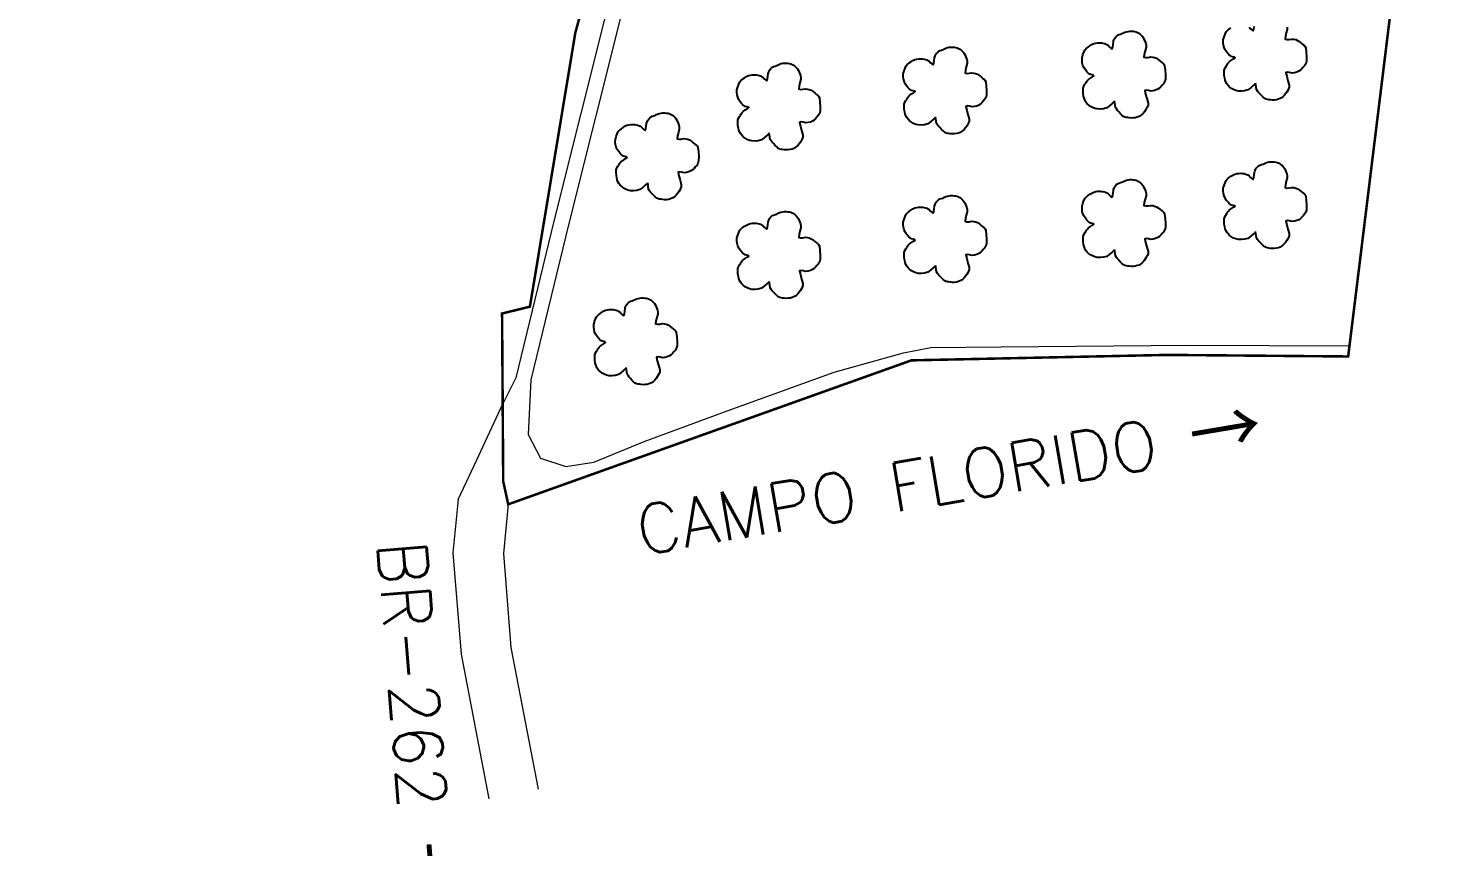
# Model space of a CAD drawing. Extents: x 744412 to 747562, y 7826855 to 7831310.
# Drawn here: x 745045 to 745608, y 7827513 to 7827839 of the extents above; entities that cross this region are included whole.
import ezdxf

# ---------------------------------------------------------------- set-up
doc = ezdxf.new("R2010")
doc.units = 0
doc.header["$MEASUREMENT"] = 0
doc.linetypes.add('CONTINUO', pattern=[0])
doc.layers.add('CERCA', color=56, linetype='CONTINUO')
doc.layers.add('TXT_DIVERSOS', color=7, linetype='Continuous')
doc.layers.add('ESTRADA', color=1, linetype='Continuous', lineweight=9)
doc.layers.add('VEGETAÇÃO', color=3, linetype='Continuous', lineweight=25)
doc.styles.add('Simplex', font='simplex.shx')
doc.styles.get("Standard").update_dxf_attribs({"font": 'arial.ttf'})
doc.linetypes.add('CERCA_5000', pattern='A,25,-10,["+",Standard,S=8,R=45,X=-1.5,Y=-4.75],-4.5', length=39.5)

msp = doc.modelspace()

# ---------------------------------------------------------------- linework, layer by layer
at = {"layer": 'CERCA', "linetype": 'CERCA_5000', "const_width": 1}
msp.add_lwpolyline([(745709.9, 7828844.09), (745633.33, 7828220.89), (745570.35, 7827707.98), (745498.36, 7827708.6), (745396.51, 7827706.43), (745236.05, 7827649.1), (745234.05, 7827658.3), (745233.6, 7827725.09), (745244.68, 7827727.8), (745262.76, 7827836.89), (745298.41, 7827968.59), (745313.79, 7828025.26), (745315.77, 7828222.49), (745045.76, 7828681.7), (745342.25, 7828820.56)], dxfattribs=at)
at = {"layer": 'ESTRADA', "elevation": 721.94}
for points in [[(745404.47, 7828187.73), (745383.74, 7828179.12), (745362.47, 7828160.14), (745351.41, 7828132.88), (745340.85, 7828098.44), (745320.02, 7828016.96), (745275.99, 7827848.7), (745254.26, 7827761.8), (745239.09, 7827699.52), (745233.84, 7827689.06)], [(745418.09, 7828186.89), (745386.98, 7828173.97), (745367.5, 7828156.59), (745357.07, 7828130.87), (745346.63, 7828096.81), (745325.83, 7828015.46), (745281.8, 7827847.21), (745260.08, 7827760.37), (745245.06, 7827698.64), (745243.94, 7827676.96), (745248.95, 7827667.51), (745258.97, 7827664.17), (745270.1, 7827665.84), (745290.14, 7827674.18), (745323.53, 7827686.41), (745365.75, 7827701.72), (745393.39, 7827709.41), (745404.28, 7827711.61), (745432.22, 7827711.86), (745506.86, 7827712.51), (745570.87, 7827712.25)]]:
    msp.add_lwpolyline(points, dxfattribs=at)
at = {"layer": 'ESTRADA'}
for points in [[(745216.15, 7827651.08), (745222.63, 7827664.89), (745233.84, 7827689.06)], [(745216.15, 7827651.08), (745214.03, 7827629.76), (745217.29, 7827589.44), (745228.32, 7827531.88)], [(745236.05, 7827649.1), (745234.11, 7827629.58), (745237.14, 7827592.13), (745247.96, 7827535.64)]]:
    msp.add_lwpolyline(points, dxfattribs=at)
at = {"layer": 'VEGETAÇÃO', "color": 94, "linetype": 'CONTINUO'}
for points in [[(745530.95, 7827839.06), (745531.53, 7827838.42), (745532.09, 7827837.88), (745532.57, 7827837.62), (745532.8, 7827838.36), (745532.95, 7827839.35)], [(745477.25, 7827809.47), (745476.39, 7827808.69), (745475.39, 7827807.79), (745474.27, 7827806.96), (745473, 7827806.62), (745471.71, 7827806.48), (745470.47, 7827806.53), (745469.47, 7827806.74), (745468.57, 7827807.1), (745467.77, 7827807.58), (745467.03, 7827808.14), (745466.39, 7827808.77), (745465.86, 7827809.46), (745465.49, 7827810.11), (745465.24, 7827810.82), (745465.06, 7827811.62), (745464.89, 7827812.67), (745464.81, 7827813.76), (745464.85, 7827814.81), (745465.11, 7827815.57), (745465.47, 7827816.24), (745465.88, 7827816.82), (745466.19, 7827817.35), (745466.54, 7827817.84), (745466.97, 7827818.31), (745467.81, 7827818.85), (745468.59, 7827819.36), (745469.16, 7827819.79), (745468.91, 7827819.96), (745468.4, 7827820.09), (745467.77, 7827820.23), (745467.32, 7827820.5), (745466.87, 7827820.86), (745466.4, 7827821.36), (745465.81, 7827822.1), (745465.25, 7827822.95), (745464.79, 7827823.9), (745464.54, 7827824.87), (745464.44, 7827825.88), (745464.49, 7827826.92), (745464.79, 7827828.07), (745465.19, 7827829.14), (745465.66, 7827830.07), (745466.01, 7827830.56), (745466.41, 7827830.91), (745466.88, 7827831.2), (745467.55, 7827831.69), (745468.31, 7827832.16), (745469.11, 7827832.56), (745469.9, 7827832.76), (745470.69, 7827832.86), (745471.45, 7827832.87), (745472.12, 7827832.84), (745472.74, 7827832.75), (745473.32, 7827832.61), (745473.82, 7827832.44), (745474.31, 7827832.22), (745474.79, 7827831.92), (745475.38, 7827831.28), (745475.94, 7827830.74), (745476.41, 7827830.48), (745476.65, 7827831.22), (745476.8, 7827832.21), (745476.9, 7827833.24), (745477, 7827833.69), (745477.13, 7827834.03), (745477.31, 7827834.34), (745477.64, 7827834.87), (745478.04, 7827835.4), (745478.52, 7827835.88), (745479.09, 7827836.15), (745479.7, 7827836.35), (745480.32, 7827836.54), (745480.9, 7827836.82), (745481.49, 7827837.09), (745482.08, 7827837.32), (745482.73, 7827837.44), (745483.4, 7827837.5), (745484.06, 7827837.5), (745484.71, 7827837.47), (745485.33, 7827837.38), (745485.93, 7827837.23), (745486.48, 7827837.02), (745486.99, 7827836.75), (745487.45, 7827836.43), (745487.86, 7827836.09), (745488.23, 7827835.68), (745488.58, 7827835.21), (745488.95, 7827834.62), (745489.28, 7827833.96), (745489.57, 7827833.26), (745489.8, 7827832.63), (745489.94, 7827831.93), (745489.96, 7827831.09), (745489.56, 7827829.71), (745489.2, 7827828.35), (745489.06, 7827827.22), (745489.76, 7827827.02), (745490.71, 7827827.09), (745491.77, 7827827.26), (745492.55, 7827827.17), (745493.29, 7827827), (745494.01, 7827826.72), (745494.77, 7827826.22), (745495.48, 7827825.64), (745496.12, 7827825.05), (745496.61, 7827824.78), (745497, 7827824.38), (745497.3, 7827823.71), (745497.53, 7827822.03), (745497.65, 7827820.17), (745497.61, 7827818.38), (745497.3, 7827817.37), (745496.85, 7827816.6), (745496.31, 7827816), (745495.8, 7827815.38), (745495.23, 7827814.85), (745494.57, 7827814.41), (745493.71, 7827814.07), (745492.78, 7827813.82), (745491.84, 7827813.68), (745490.84, 7827813.95), (745490, 7827814.09), (745489.45, 7827813.89), (745489.74, 7827812.41), (745490.23, 7827810.65), (745490.73, 7827808.92), (745490.69, 7827808.03), (745490.48, 7827807.36), (745490.14, 7827806.8), (745489.72, 7827806.08), (745489.23, 7827805.39), (745488.7, 7827804.77), (745488.22, 7827804.27), (745487.69, 7827803.85), (745487.12, 7827803.51), (745486.41, 7827803.25), (745485.65, 7827803.06), (745484.87, 7827802.96), (745484.1, 7827802.94), (745483.35, 7827802.99), (745482.64, 7827803.09), (745482.06, 7827803.16), (745481.51, 7827803.3), (745480.96, 7827803.57), (745480.31, 7827804.12), (745479.66, 7827804.76), (745479.05, 7827805.45), (745478.53, 7827805.98), (745478.09, 7827806.54), (745477.74, 7827807.15), (745477.6, 7827808.08), (745477.5, 7827808.98), (745477.34, 7827809.72)], [(745533.41, 7827816.61), (745532.55, 7827815.83), (745531.54, 7827814.93), (745530.42, 7827814.1), (745529.15, 7827813.76), (745527.87, 7827813.62), (745526.63, 7827813.67), (745525.62, 7827813.88), (745524.73, 7827814.24), (745523.93, 7827814.72), (745523.18, 7827815.28), (745522.54, 7827815.91), (745522.01, 7827816.6), (745521.65, 7827817.25), (745521.39, 7827817.96), (745521.22, 7827818.76), (745521.05, 7827819.82), (745520.97, 7827820.91), (745521, 7827821.95), (745521.27, 7827822.71), (745521.63, 7827823.38), (745522.04, 7827823.96), (745522.34, 7827824.49), (745522.69, 7827824.98), (745523.13, 7827825.45), (745523.96, 7827825.99), (745524.75, 7827826.5), (745525.31, 7827826.93), (745525.07, 7827827.11), (745524.56, 7827827.23), (745523.92, 7827827.37), (745523.48, 7827827.64), (745523.02, 7827828), (745522.55, 7827828.5), (745521.96, 7827829.24), (745521.41, 7827830.09), (745520.94, 7827831.04), (745520.69, 7827832.01), (745520.59, 7827833.02), (745520.65, 7827834.06), (745520.94, 7827835.21), (745521.35, 7827836.28), (745521.81, 7827837.21), (745522.17, 7827837.7), (745522.56, 7827838.05), (745523.03, 7827838.34), (745523.71, 7827838.83)], [(745546.09, 7827839.07), (745546.11, 7827838.23), (745545.71, 7827836.85), (745545.35, 7827835.49), (745545.21, 7827834.36), (745545.92, 7827834.16), (745546.87, 7827834.23), (745547.92, 7827834.4), (745548.7, 7827834.31), (745549.45, 7827834.14), (745550.16, 7827833.86), (745550.92, 7827833.36), (745551.64, 7827832.78), (745552.28, 7827832.19), (745552.77, 7827831.92), (745553.16, 7827831.52), (745553.45, 7827830.85), (745553.69, 7827829.17), (745553.8, 7827827.31), (745553.77, 7827825.52), (745553.45, 7827824.51), (745553, 7827823.74), (745552.46, 7827823.14), (745551.96, 7827822.52), (745551.39, 7827821.99), (745550.73, 7827821.55), (745549.86, 7827821.21), (745548.93, 7827820.96), (745548, 7827820.82), (745547, 7827821.09), (745546.16, 7827821.23), (745545.6, 7827821.03), (745545.89, 7827819.55), (745546.39, 7827817.79), (745546.88, 7827816.06), (745546.84, 7827815.17), (745546.63, 7827814.5), (745546.29, 7827813.94), (745545.87, 7827813.22), (745545.39, 7827812.53), (745544.86, 7827811.91), (745544.37, 7827811.41), (745543.85, 7827810.99), (745543.27, 7827810.65), (745542.56, 7827810.39), (745541.8, 7827810.2), (745541.02, 7827810.1), (745540.25, 7827810.08), (745539.5, 7827810.13), (745538.79, 7827810.23), (745538.21, 7827810.3), (745537.66, 7827810.45), (745537.12, 7827810.71), (745536.46, 7827811.26), (745535.81, 7827811.9), (745535.2, 7827812.59), (745534.68, 7827813.12), (745534.25, 7827813.68), (745533.9, 7827814.29), (745533.76, 7827815.22), (745533.65, 7827816.12), (745533.5, 7827816.86)], [(745406.05, 7827803.12), (745405.19, 7827802.34), (745404.18, 7827801.45), (745403.06, 7827800.62), (745401.79, 7827800.27), (745400.51, 7827800.13), (745399.27, 7827800.18), (745398.26, 7827800.4), (745397.37, 7827800.75), (745396.57, 7827801.23), (745395.82, 7827801.79), (745395.18, 7827802.43), (745394.65, 7827803.11), (745394.29, 7827803.76), (745394.03, 7827804.47), (745393.86, 7827805.27), (745393.69, 7827806.33), (745393.61, 7827807.42), (745393.64, 7827808.46), (745393.91, 7827809.23), (745394.27, 7827809.89), (745394.68, 7827810.47), (745394.98, 7827811), (745395.33, 7827811.49), (745395.77, 7827811.96), (745396.6, 7827812.51), (745397.39, 7827813.01), (745397.95, 7827813.44), (745397.71, 7827813.62), (745397.2, 7827813.74), (745396.56, 7827813.88), (745396.12, 7827814.15), (745395.66, 7827814.52), (745395.19, 7827815.02), (745394.61, 7827815.75), (745394.05, 7827816.61), (745393.58, 7827817.55), (745393.33, 7827818.53), (745393.23, 7827819.54), (745393.29, 7827820.58), (745393.58, 7827821.72), (745393.99, 7827822.79), (745394.45, 7827823.73), (745394.81, 7827824.21), (745395.2, 7827824.56), (745395.67, 7827824.85), (745396.35, 7827825.35), (745397.1, 7827825.81), (745397.9, 7827826.22), (745398.7, 7827826.41), (745399.48, 7827826.51), (745400.24, 7827826.53), (745400.91, 7827826.5), (745401.53, 7827826.4), (745402.11, 7827826.26), (745402.62, 7827826.1), (745403.11, 7827825.87), (745403.59, 7827825.58), (745404.17, 7827824.93), (745404.73, 7827824.39), (745405.21, 7827824.13), (745405.44, 7827824.87), (745405.59, 7827825.87), (745405.69, 7827826.89), (745405.8, 7827827.34), (745405.92, 7827827.69), (745406.11, 7827828), (745406.43, 7827828.53), (745406.84, 7827829.05), (745407.32, 7827829.53), (745407.88, 7827829.8), (745408.49, 7827830.01), (745409.12, 7827830.19), (745409.7, 7827830.47), (745410.28, 7827830.74), (745410.88, 7827830.97), (745411.53, 7827831.09), (745412.19, 7827831.15), (745412.86, 7827831.15), (745413.5, 7827831.12), (745414.13, 7827831.03), (745414.73, 7827830.89), (745415.27, 7827830.67), (745415.78, 7827830.4), (745416.25, 7827830.08), (745416.65, 7827829.74), (745417.03, 7827829.34), (745417.38, 7827828.86), (745417.74, 7827828.27), (745418.08, 7827827.61), (745418.36, 7827826.91), (745418.59, 7827826.29), (745418.73, 7827825.58), (745418.75, 7827824.74), (745418.35, 7827823.36), (745417.99, 7827822.01), (745417.85, 7827820.87), (745418.56, 7827820.67), (745419.51, 7827820.74), (745420.56, 7827820.92), (745421.35, 7827820.83), (745422.09, 7827820.65), (745422.81, 7827820.38), (745423.56, 7827819.87), (745424.28, 7827819.29), (745424.92, 7827818.7), (745425.41, 7827818.43), (745425.8, 7827818.04), (745426.09, 7827817.36), (745426.33, 7827815.69), (745426.45, 7827813.83), (745426.41, 7827812.04), (745426.09, 7827811.02), (745425.64, 7827810.25), (745425.1, 7827809.65), (745424.6, 7827809.03), (745424.03, 7827808.5), (745423.37, 7827808.06), (745422.5, 7827807.72), (745421.57, 7827807.48), (745420.64, 7827807.33), (745419.64, 7827807.6), (745418.8, 7827807.75), (745418.24, 7827807.54), (745418.53, 7827806.06), (745419.03, 7827804.31), (745419.52, 7827802.57), (745419.48, 7827801.68), (745419.27, 7827801.01), (745418.93, 7827800.45), (745418.51, 7827799.73), (745418.03, 7827799.05), (745417.5, 7827798.42), (745417.01, 7827797.92), (745416.49, 7827797.5), (745415.91, 7827797.16), (745415.2, 7827796.9), (745414.45, 7827796.72), (745413.66, 7827796.61), (745412.89, 7827796.6), (745412.14, 7827796.65), (745411.43, 7827796.75), (745410.85, 7827796.81), (745410.3, 7827796.96), (745409.76, 7827797.22), (745409.11, 7827797.77), (745408.46, 7827798.42), (745407.84, 7827799.1), (745407.33, 7827799.64), (745406.89, 7827800.19), (745406.54, 7827800.8), (745406.4, 7827801.73), (745406.29, 7827802.64), (745406.14, 7827803.38)], [(745339.84, 7827796.75), (745338.98, 7827795.96), (745337.98, 7827795.07), (745336.86, 7827794.24), (745335.59, 7827793.89), (745334.3, 7827793.76), (745333.06, 7827793.8), (745332.06, 7827794.02), (745331.16, 7827794.38), (745330.36, 7827794.85), (745329.62, 7827795.42), (745328.98, 7827796.05), (745328.45, 7827796.74), (745328.08, 7827797.39), (745327.83, 7827798.1), (745327.65, 7827798.9), (745327.48, 7827799.95), (745327.4, 7827801.04), (745327.44, 7827802.08), (745327.7, 7827802.85), (745328.06, 7827803.52), (745328.47, 7827804.1), (745328.78, 7827804.62), (745329.13, 7827805.11), (745329.56, 7827805.58), (745330.4, 7827806.13), (745331.19, 7827806.64), (745331.75, 7827807.07), (745331.5, 7827807.24), (745331, 7827807.37), (745330.36, 7827807.51), (745329.91, 7827807.77), (745329.46, 7827808.14), (745328.99, 7827808.64), (745328.4, 7827809.38), (745327.84, 7827810.23), (745327.38, 7827811.18), (745327.13, 7827812.15), (745327.03, 7827813.16), (745327.08, 7827814.2), (745327.38, 7827815.34), (745327.78, 7827816.42), (745328.25, 7827817.35), (745328.6, 7827817.84), (745329, 7827818.19), (745329.47, 7827818.48), (745330.14, 7827818.97), (745330.9, 7827819.44), (745331.7, 7827819.84), (745332.49, 7827820.04), (745333.28, 7827820.14), (745334.04, 7827820.15), (745334.71, 7827820.12), (745335.33, 7827820.03), (745335.91, 7827819.89), (745336.41, 7827819.72), (745336.9, 7827819.5), (745337.38, 7827819.2), (745337.97, 7827818.56), (745338.53, 7827818.02), (745339, 7827817.76), (745339.24, 7827818.5), (745339.39, 7827819.49), (745339.49, 7827820.52), (745339.59, 7827820.97), (745339.72, 7827821.31), (745339.9, 7827821.62), (745340.23, 7827822.15), (745340.63, 7827822.68), (745341.11, 7827823.16), (745341.68, 7827823.42), (745342.29, 7827823.63), (745342.91, 7827823.82), (745343.49, 7827824.1), (745344.08, 7827824.37), (745344.67, 7827824.6), (745345.32, 7827824.72), (745345.99, 7827824.78), (745346.65, 7827824.78), (745347.3, 7827824.74), (745347.92, 7827824.66), (745348.52, 7827824.51), (745349.07, 7827824.3), (745349.58, 7827824.03), (745350.04, 7827823.71), (745350.45, 7827823.36), (745350.82, 7827822.96), (745351.17, 7827822.49), (745351.54, 7827821.89), (745351.87, 7827821.24), (745352.16, 7827820.54), (745352.39, 7827819.91), (745352.53, 7827819.21), (745352.55, 7827818.37), (745352.15, 7827816.99), (745351.79, 7827815.63), (745351.65, 7827814.5), (745352.35, 7827814.3), (745353.31, 7827814.37), (745354.36, 7827814.54), (745355.14, 7827814.45), (745355.88, 7827814.28), (745356.6, 7827814), (745357.36, 7827813.5), (745358.07, 7827812.92), (745358.71, 7827812.33), (745359.2, 7827812.06), (745359.59, 7827811.66), (745359.89, 7827810.99), (745360.12, 7827809.31), (745360.24, 7827807.45), (745360.2, 7827805.66), (745359.89, 7827804.64), (745359.44, 7827803.88), (745358.9, 7827803.28), (745358.39, 7827802.65), (745357.82, 7827802.12), (745357.16, 7827801.69), (745356.3, 7827801.34), (745355.37, 7827801.1), (745354.43, 7827800.96), (745353.43, 7827801.23), (745352.59, 7827801.37), (745352.04, 7827801.17), (745352.33, 7827799.69), (745352.82, 7827797.93), (745353.32, 7827796.19), (745353.28, 7827795.31), (745353.07, 7827794.63), (745352.73, 7827794.07), (745352.31, 7827793.36), (745351.82, 7827792.67), (745351.29, 7827792.05), (745350.81, 7827791.55), (745350.28, 7827791.13), (745349.71, 7827790.79), (745349, 7827790.53), (745348.24, 7827790.34), (745347.46, 7827790.24), (745346.69, 7827790.22), (745345.94, 7827790.27), (745345.23, 7827790.37), (745344.65, 7827790.44), (745344.1, 7827790.58), (745343.55, 7827790.85), (745342.9, 7827791.4), (745342.25, 7827792.04), (745341.64, 7827792.73), (745341.12, 7827793.26), (745340.68, 7827793.82), (745340.33, 7827794.43), (745340.2, 7827795.36), (745340.09, 7827796.26), (745339.93, 7827797)], [(745291.45, 7827776.93), (745290.59, 7827776.15), (745289.59, 7827775.26), (745288.47, 7827774.43), (745287.2, 7827774.08), (745285.91, 7827773.94), (745284.67, 7827773.99), (745283.67, 7827774.21), (745282.77, 7827774.57), (745281.97, 7827775.04), (745281.23, 7827775.6), (745280.58, 7827776.24), (745280.05, 7827776.92), (745279.69, 7827777.58), (745279.43, 7827778.29), (745279.26, 7827779.08), (745279.09, 7827780.14), (745279.01, 7827781.23), (745279.05, 7827782.27), (745279.31, 7827783.04), (745279.67, 7827783.7), (745280.08, 7827784.28), (745280.39, 7827784.81), (745280.74, 7827785.3), (745281.17, 7827785.77), (745282.01, 7827786.32), (745282.79, 7827786.82), (745283.35, 7827787.25), (745283.11, 7827787.43), (745282.6, 7827787.56), (745281.97, 7827787.7), (745281.52, 7827787.96), (745281.07, 7827788.33), (745280.6, 7827788.83), (745280.01, 7827789.56), (745279.45, 7827790.42), (745278.98, 7827791.37), (745278.73, 7827792.34), (745278.64, 7827793.35), (745278.69, 7827794.39), (745278.99, 7827795.53), (745279.39, 7827796.61), (745279.86, 7827797.54), (745280.21, 7827798.03), (745280.61, 7827798.37), (745281.08, 7827798.67), (745281.75, 7827799.16), (745282.51, 7827799.63), (745283.31, 7827800.03), (745284.1, 7827800.22), (745284.89, 7827800.32), (745285.64, 7827800.34), (745286.32, 7827800.31), (745286.94, 7827800.22), (745287.51, 7827800.07), (745288.02, 7827799.91), (745288.51, 7827799.68), (745288.99, 7827799.39), (745289.58, 7827798.75), (745290.13, 7827798.2), (745290.61, 7827797.94), (745290.85, 7827798.69), (745291, 7827799.68), (745291.1, 7827800.71), (745291.2, 7827801.16), (745291.33, 7827801.5), (745291.51, 7827801.81), (745291.84, 7827802.34), (745292.24, 7827802.86), (745292.72, 7827803.34), (745293.29, 7827803.61), (745293.9, 7827803.82), (745294.52, 7827804), (745295.1, 7827804.29), (745295.68, 7827804.56), (745296.28, 7827804.78), (745296.93, 7827804.9), (745297.6, 7827804.96), (745298.26, 7827804.97), (745298.91, 7827804.93), (745299.53, 7827804.84), (745300.13, 7827804.7), (745300.68, 7827804.48), (745301.19, 7827804.22), (745301.65, 7827803.9), (745302.06, 7827803.55), (745302.43, 7827803.15), (745302.78, 7827802.68), (745303.15, 7827802.08), (745303.48, 7827801.42), (745303.77, 7827800.72), (745304, 7827800.1), (745304.13, 7827799.39), (745304.15, 7827798.55), (745303.76, 7827797.18), (745303.4, 7827795.82), (745303.26, 7827794.69), (745303.96, 7827794.49), (745304.91, 7827794.56), (745305.97, 7827794.73), (745306.75, 7827794.64), (745307.49, 7827794.47), (745308.21, 7827794.19), (745308.97, 7827793.68), (745309.68, 7827793.11), (745310.32, 7827792.51), (745310.81, 7827792.24), (745311.2, 7827791.85), (745311.49, 7827791.17), (745311.73, 7827789.5), (745311.85, 7827787.64), (745311.81, 7827785.85), (745311.5, 7827784.83), (745311.05, 7827784.06), (745310.51, 7827783.46), (745310, 7827782.84), (745309.43, 7827782.31), (745308.77, 7827781.87), (745307.91, 7827781.53), (745306.98, 7827781.29), (745306.04, 7827781.14), (745305.04, 7827781.41), (745304.2, 7827781.56), (745303.65, 7827781.36), (745303.94, 7827779.88), (745304.43, 7827778.12), (745304.92, 7827776.38), (745304.89, 7827775.49), (745304.68, 7827774.82), (745304.34, 7827774.26), (745303.92, 7827773.54), (745303.43, 7827772.86), (745302.9, 7827772.24), (745302.41, 7827771.73), (745301.89, 7827771.31), (745301.32, 7827770.98), (745300.61, 7827770.71), (745299.85, 7827770.53), (745299.07, 7827770.42), (745298.29, 7827770.41), (745297.54, 7827770.46), (745296.84, 7827770.56), (745296.26, 7827770.63), (745295.71, 7827770.77), (745295.16, 7827771.03), (745294.51, 7827771.58), (745293.86, 7827772.23), (745293.25, 7827772.92), (745292.73, 7827773.45), (745292.29, 7827774), (745291.94, 7827774.61), (745291.8, 7827775.55), (745291.69, 7827776.45), (745291.54, 7827777.19)], [(745533.41, 7827757.5), (745532.55, 7827756.72), (745531.54, 7827755.83), (745530.42, 7827754.99), (745529.15, 7827754.65), (745527.87, 7827754.51), (745526.63, 7827754.56), (745525.62, 7827754.77), (745524.73, 7827755.13), (745523.93, 7827755.61), (745523.18, 7827756.17), (745522.54, 7827756.8), (745522.01, 7827757.49), (745521.65, 7827758.14), (745521.39, 7827758.85), (745521.22, 7827759.65), (745521.05, 7827760.71), (745520.97, 7827761.8), (745521, 7827762.84), (745521.27, 7827763.61), (745521.63, 7827764.27), (745522.04, 7827764.85), (745522.34, 7827765.38), (745522.69, 7827765.87), (745523.13, 7827766.34), (745523.96, 7827766.88), (745524.75, 7827767.39), (745525.31, 7827767.82), (745525.07, 7827768), (745524.56, 7827768.12), (745523.92, 7827768.26), (745523.48, 7827768.53), (745523.02, 7827768.89), (745522.55, 7827769.39), (745521.96, 7827770.13), (745521.41, 7827770.99), (745520.94, 7827771.93), (745520.69, 7827772.9), (745520.59, 7827773.92), (745520.65, 7827774.95), (745520.94, 7827776.1), (745521.35, 7827777.17), (745521.81, 7827778.1), (745522.17, 7827778.59), (745522.56, 7827778.94), (745523.03, 7827779.23), (745523.71, 7827779.72), (745524.46, 7827780.19), (745525.26, 7827780.59), (745526.06, 7827780.79), (745526.84, 7827780.89), (745527.6, 7827780.91), (745528.27, 7827780.87), (745528.89, 7827780.78), (745529.47, 7827780.64), (745529.98, 7827780.47), (745530.46, 7827780.25), (745530.95, 7827779.95), (745531.53, 7827779.31), (745532.09, 7827778.77), (745532.57, 7827778.51), (745532.8, 7827779.25), (745532.95, 7827780.25), (745533.05, 7827781.27), (745533.16, 7827781.72), (745533.28, 7827782.06), (745533.47, 7827782.38), (745533.79, 7827782.9), (745534.2, 7827783.43), (745534.68, 7827783.91), (745535.24, 7827784.18), (745535.85, 7827784.38), (745536.48, 7827784.57), (745537.06, 7827784.85), (745537.64, 7827785.12), (745538.24, 7827785.35), (745538.89, 7827785.47), (745539.55, 7827785.53), (745540.22, 7827785.53), (745540.86, 7827785.5), (745541.49, 7827785.41), (745542.09, 7827785.26), (745542.63, 7827785.05), (745543.14, 7827784.78), (745543.61, 7827784.46), (745544.01, 7827784.12), (745544.39, 7827783.71), (745544.73, 7827783.24), (745545.1, 7827782.65), (745545.44, 7827781.99), (745545.72, 7827781.29), (745545.95, 7827780.66), (745546.09, 7827779.96), (745546.11, 7827779.12), (745545.71, 7827777.74), (745545.35, 7827776.38), (745545.21, 7827775.25), (745545.92, 7827775.05), (745546.87, 7827775.12), (745547.92, 7827775.29), (745548.7, 7827775.2), (745549.45, 7827775.03), (745550.16, 7827774.75), (745550.92, 7827774.25), (745551.64, 7827773.67), (745552.28, 7827773.08), (745552.77, 7827772.81), (745553.16, 7827772.42), (745553.45, 7827771.74), (745553.69, 7827770.06), (745553.8, 7827768.2), (745553.77, 7827766.41), (745553.45, 7827765.4), (745553, 7827764.63), (745552.46, 7827764.03), (745551.96, 7827763.41), (745551.39, 7827762.88), (745550.73, 7827762.44), (745549.86, 7827762.1), (745548.93, 7827761.85), (745548, 7827761.71), (745547, 7827761.98), (745546.16, 7827762.12), (745545.6, 7827761.92), (745545.89, 7827760.44), (745546.39, 7827758.68), (745546.88, 7827756.95), (745546.84, 7827756.06), (745546.63, 7827755.39), (745546.29, 7827754.83), (745545.87, 7827754.11), (745545.39, 7827753.42), (745544.86, 7827752.8), (745544.37, 7827752.3), (745543.85, 7827751.88), (745543.27, 7827751.54), (745542.56, 7827751.28), (745541.8, 7827751.09), (745541.02, 7827750.99), (745540.25, 7827750.97), (745539.5, 7827751.02), (745538.79, 7827751.12), (745538.21, 7827751.19), (745537.66, 7827751.34), (745537.12, 7827751.6), (745536.46, 7827752.15), (745535.81, 7827752.79), (745535.2, 7827753.48), (745534.68, 7827754.02), (745534.25, 7827754.57), (745533.9, 7827755.18), (745533.76, 7827756.11), (745533.65, 7827757.01), (745533.5, 7827757.76)], [(745477.25, 7827750.36), (745476.39, 7827749.58), (745475.39, 7827748.68), (745474.27, 7827747.85), (745473, 7827747.51), (745471.71, 7827747.37), (745470.47, 7827747.42), (745469.47, 7827747.63), (745468.57, 7827747.99), (745467.77, 7827748.47), (745467.03, 7827749.03), (745466.39, 7827749.66), (745465.86, 7827750.35), (745465.49, 7827751), (745465.24, 7827751.71), (745465.06, 7827752.51), (745464.89, 7827753.57), (745464.81, 7827754.66), (745464.85, 7827755.7), (745465.11, 7827756.47), (745465.47, 7827757.13), (745465.88, 7827757.71), (745466.19, 7827758.24), (745466.54, 7827758.73), (745466.97, 7827759.2), (745467.81, 7827759.74), (745468.59, 7827760.25), (745469.16, 7827760.68), (745468.91, 7827760.86), (745468.4, 7827760.98), (745467.77, 7827761.12), (745467.32, 7827761.39), (745466.87, 7827761.75), (745466.4, 7827762.25), (745465.81, 7827762.99), (745465.25, 7827763.84), (745464.79, 7827764.79), (745464.54, 7827765.76), (745464.44, 7827766.77), (745464.49, 7827767.81), (745464.79, 7827768.96), (745465.19, 7827770.03), (745465.66, 7827770.96), (745466.01, 7827771.45), (745466.41, 7827771.8), (745466.88, 7827772.09), (745467.55, 7827772.58), (745468.31, 7827773.05), (745469.11, 7827773.45), (745469.9, 7827773.65), (745470.69, 7827773.75), (745471.45, 7827773.76), (745472.12, 7827773.73), (745472.74, 7827773.64), (745473.32, 7827773.5), (745473.82, 7827773.33), (745474.31, 7827773.11), (745474.79, 7827772.81), (745475.38, 7827772.17), (745475.94, 7827771.63), (745476.41, 7827771.37), (745476.65, 7827772.11), (745476.8, 7827773.1), (745476.9, 7827774.13), (745477, 7827774.58), (745477.13, 7827774.92), (745477.31, 7827775.24), (745477.64, 7827775.76), (745478.04, 7827776.29), (745478.52, 7827776.77), (745479.09, 7827777.04), (745479.7, 7827777.24), (745480.32, 7827777.43), (745480.9, 7827777.71), (745481.49, 7827777.98), (745482.08, 7827778.21), (745482.73, 7827778.33), (745483.4, 7827778.39), (745484.06, 7827778.39), (745484.71, 7827778.36), (745485.33, 7827778.27), (745485.93, 7827778.12), (745486.48, 7827777.91), (745486.99, 7827777.64), (745487.45, 7827777.32), (745487.86, 7827776.98), (745488.23, 7827776.57), (745488.58, 7827776.1), (745488.95, 7827775.51), (745489.28, 7827774.85), (745489.57, 7827774.15), (745489.8, 7827773.52), (745489.94, 7827772.82), (745489.96, 7827771.98), (745489.56, 7827770.6), (745489.2, 7827769.24), (745489.06, 7827768.11), (745489.76, 7827767.91), (745490.71, 7827767.98), (745491.77, 7827768.15), (745492.55, 7827768.06), (745493.29, 7827767.89), (745494.01, 7827767.61), (745494.77, 7827767.11), (745495.48, 7827766.53), (745496.12, 7827765.94), (745496.61, 7827765.67), (745497, 7827765.27), (745497.3, 7827764.6), (745497.53, 7827762.92), (745497.65, 7827761.06), (745497.61, 7827759.27), (745497.3, 7827758.26), (745496.85, 7827757.49), (745496.31, 7827756.89), (745495.8, 7827756.27), (745495.23, 7827755.74), (745494.57, 7827755.3), (745493.71, 7827754.96), (745492.78, 7827754.71), (745491.84, 7827754.57), (745490.84, 7827754.84), (745490, 7827754.98), (745489.45, 7827754.78), (745489.74, 7827753.3), (745490.23, 7827751.54), (745490.73, 7827749.81), (745490.69, 7827748.92), (745490.48, 7827748.25), (745490.14, 7827747.69), (745489.72, 7827746.97), (745489.23, 7827746.28), (745488.7, 7827745.66), (745488.22, 7827745.16), (745487.69, 7827744.74), (745487.12, 7827744.4), (745486.41, 7827744.14), (745485.65, 7827743.95), (745484.87, 7827743.85), (745484.1, 7827743.83), (745483.35, 7827743.88), (745482.64, 7827743.98), (745482.06, 7827744.05), (745481.51, 7827744.2), (745480.96, 7827744.46), (745480.31, 7827745.01), (745479.66, 7827745.65), (745479.05, 7827746.34), (745478.53, 7827746.87), (745478.09, 7827747.43), (745477.74, 7827748.04), (745477.6, 7827748.97), (745477.5, 7827749.87), (745477.34, 7827750.61)], [(745406.05, 7827744.01), (745405.19, 7827743.23), (745404.18, 7827742.34), (745403.06, 7827741.51), (745401.79, 7827741.16), (745400.51, 7827741.02), (745399.27, 7827741.07), (745398.26, 7827741.29), (745397.37, 7827741.65), (745396.57, 7827742.12), (745395.82, 7827742.68), (745395.18, 7827743.32), (745394.65, 7827744), (745394.29, 7827744.65), (745394.03, 7827745.37), (745393.86, 7827746.16), (745393.69, 7827747.22), (745393.61, 7827748.31), (745393.64, 7827749.35), (745393.91, 7827750.12), (745394.27, 7827750.78), (745394.68, 7827751.36), (745394.98, 7827751.89), (745395.33, 7827752.38), (745395.77, 7827752.85), (745396.6, 7827753.4), (745397.39, 7827753.9), (745397.95, 7827754.33), (745397.71, 7827754.51), (745397.2, 7827754.64), (745396.56, 7827754.77), (745396.12, 7827755.04), (745395.66, 7827755.41), (745395.19, 7827755.91), (745394.61, 7827756.64), (745394.05, 7827757.5), (745393.58, 7827758.44), (745393.33, 7827759.42), (745393.23, 7827760.43), (745393.29, 7827761.47), (745393.58, 7827762.61), (745393.99, 7827763.69), (745394.45, 7827764.62), (745394.81, 7827765.11), (745395.2, 7827765.45), (745395.67, 7827765.74), (745396.35, 7827766.24), (745397.1, 7827766.71), (745397.9, 7827767.11), (745398.7, 7827767.3), (745399.48, 7827767.4), (745400.24, 7827767.42), (745400.91, 7827767.39), (745401.53, 7827767.29), (745402.11, 7827767.15), (745402.62, 7827766.99), (745403.11, 7827766.76), (745403.59, 7827766.47), (745404.17, 7827765.83), (745404.73, 7827765.28), (745405.21, 7827765.02), (745405.44, 7827765.76), (745405.59, 7827766.76), (745405.69, 7827767.79), (745405.8, 7827768.23), (745405.92, 7827768.58), (745406.11, 7827768.89), (745406.43, 7827769.42), (745406.84, 7827769.94), (745407.32, 7827770.42), (745407.88, 7827770.69), (745408.49, 7827770.9), (745409.12, 7827771.08), (745409.7, 7827771.37), (745410.28, 7827771.63), (745410.88, 7827771.86), (745411.53, 7827771.98), (745412.19, 7827772.04), (745412.86, 7827772.04), (745413.5, 7827772.01), (745414.13, 7827771.92), (745414.73, 7827771.78), (745415.27, 7827771.56), (745415.78, 7827771.29), (745416.25, 7827770.97), (745416.65, 7827770.63), (745417.03, 7827770.23), (745417.38, 7827769.75), (745417.74, 7827769.16), (745418.08, 7827768.5), (745418.36, 7827767.8), (745418.59, 7827767.18), (745418.73, 7827766.47), (745418.75, 7827765.63), (745418.35, 7827764.25), (745417.99, 7827762.9), (745417.85, 7827761.76), (745418.56, 7827761.57), (745419.51, 7827761.63), (745420.56, 7827761.81), (745421.35, 7827761.72), (745422.09, 7827761.54), (745422.81, 7827761.27), (745423.56, 7827760.76), (745424.28, 7827760.19), (745424.92, 7827759.59), (745425.41, 7827759.32), (745425.8, 7827758.93), (745426.09, 7827758.25), (745426.33, 7827756.58), (745426.45, 7827754.72), (745426.41, 7827752.93), (745426.09, 7827751.91), (745425.64, 7827751.14), (745425.1, 7827750.54), (745424.6, 7827749.92), (745424.03, 7827749.39), (745423.37, 7827748.95), (745422.5, 7827748.61), (745421.57, 7827748.37), (745420.64, 7827748.22), (745419.64, 7827748.49), (745418.8, 7827748.64), (745418.24, 7827748.43), (745418.53, 7827746.95), (745419.03, 7827745.2), (745419.52, 7827743.46), (745419.48, 7827742.57), (745419.27, 7827741.9), (745418.93, 7827741.34), (745418.51, 7827740.62), (745418.03, 7827739.94), (745417.5, 7827739.32), (745417.01, 7827738.81), (745416.49, 7827738.39), (745415.91, 7827738.05), (745415.2, 7827737.79), (745414.45, 7827737.61), (745413.66, 7827737.5), (745412.89, 7827737.49), (745412.14, 7827737.54), (745411.43, 7827737.64), (745410.85, 7827737.7), (745410.3, 7827737.85), (745409.76, 7827738.11), (745409.11, 7827738.66), (745408.46, 7827739.31), (745407.84, 7827739.99), (745407.33, 7827740.53), (745406.89, 7827741.08), (745406.54, 7827741.69), (745406.4, 7827742.62), (745406.29, 7827743.53), (745406.14, 7827744.27)], [(745339.84, 7827737.64), (745338.98, 7827736.85), (745337.98, 7827735.96), (745336.86, 7827735.13), (745335.59, 7827734.79), (745334.3, 7827734.65), (745333.06, 7827734.69), (745332.06, 7827734.91), (745331.16, 7827735.27), (745330.36, 7827735.74), (745329.62, 7827736.31), (745328.98, 7827736.94), (745328.45, 7827737.63), (745328.08, 7827738.28), (745327.83, 7827738.99), (745327.65, 7827739.79), (745327.48, 7827740.84), (745327.4, 7827741.93), (745327.44, 7827742.97), (745327.7, 7827743.74), (745328.06, 7827744.41), (745328.47, 7827744.99), (745328.78, 7827745.52), (745329.13, 7827746.01), (745329.56, 7827746.47), (745330.4, 7827747.02), (745331.19, 7827747.53), (745331.75, 7827747.96), (745331.5, 7827748.13), (745331, 7827748.26), (745330.36, 7827748.4), (745329.91, 7827748.66), (745329.46, 7827749.03), (745328.99, 7827749.53), (745328.4, 7827750.27), (745327.84, 7827751.12), (745327.38, 7827752.07), (745327.13, 7827753.04), (745327.03, 7827754.05), (745327.08, 7827755.09), (745327.38, 7827756.23), (745327.78, 7827757.31), (745328.25, 7827758.24), (745328.6, 7827758.73), (745329, 7827759.08), (745329.47, 7827759.37), (745330.14, 7827759.86), (745330.9, 7827760.33), (745331.7, 7827760.73), (745332.49, 7827760.93), (745333.28, 7827761.03), (745334.04, 7827761.04), (745334.71, 7827761.01), (745335.33, 7827760.92), (745335.91, 7827760.78), (745336.41, 7827760.61), (745336.9, 7827760.39), (745337.38, 7827760.09), (745337.97, 7827759.45), (745338.53, 7827758.91), (745339, 7827758.65), (745339.24, 7827759.39), (745339.39, 7827760.38), (745339.49, 7827761.41), (745339.59, 7827761.86), (745339.72, 7827762.2), (745339.9, 7827762.51), (745340.23, 7827763.04), (745340.63, 7827763.57), (745341.11, 7827764.05), (745341.68, 7827764.31), (745342.29, 7827764.52), (745342.91, 7827764.71), (745343.49, 7827764.99), (745344.08, 7827765.26), (745344.67, 7827765.49), (745345.32, 7827765.61), (745345.99, 7827765.67), (745346.65, 7827765.67), (745347.3, 7827765.63), (745347.92, 7827765.55), (745348.52, 7827765.4), (745349.07, 7827765.19), (745349.58, 7827764.92), (745350.04, 7827764.6), (745350.45, 7827764.25), (745350.82, 7827763.85), (745351.17, 7827763.38), (745351.54, 7827762.79), (745351.87, 7827762.13), (745352.16, 7827761.43), (745352.39, 7827760.8), (745352.53, 7827760.1), (745352.55, 7827759.26), (745352.15, 7827757.88), (745351.79, 7827756.52), (745351.65, 7827755.39), (745352.35, 7827755.19), (745353.31, 7827755.26), (745354.36, 7827755.43), (745355.14, 7827755.34), (745355.88, 7827755.17), (745356.6, 7827754.89), (745357.36, 7827754.39), (745358.07, 7827753.81), (745358.71, 7827753.22), (745359.2, 7827752.95), (745359.59, 7827752.55), (745359.89, 7827751.88), (745360.12, 7827750.2), (745360.24, 7827748.34), (745360.2, 7827746.55), (745359.89, 7827745.53), (745359.44, 7827744.77), (745358.9, 7827744.17), (745358.39, 7827743.54), (745357.82, 7827743.01), (745357.16, 7827742.58), (745356.3, 7827742.23), (745355.37, 7827741.99), (745354.43, 7827741.85), (745353.43, 7827742.12), (745352.59, 7827742.26), (745352.04, 7827742.06), (745352.33, 7827740.58), (745352.82, 7827738.82), (745353.32, 7827737.08), (745353.28, 7827736.2), (745353.07, 7827735.52), (745352.73, 7827734.96), (745352.31, 7827734.25), (745351.82, 7827733.56), (745351.29, 7827732.94), (745350.81, 7827732.44), (745350.28, 7827732.02), (745349.71, 7827731.68), (745349, 7827731.42), (745348.24, 7827731.23), (745347.46, 7827731.13), (745346.69, 7827731.11), (745345.94, 7827731.16), (745345.23, 7827731.26), (745344.65, 7827731.33), (745344.1, 7827731.47), (745343.55, 7827731.74), (745342.9, 7827732.29), (745342.25, 7827732.93), (745341.64, 7827733.62), (745341.12, 7827734.15), (745340.68, 7827734.71), (745340.33, 7827735.32), (745340.2, 7827736.25), (745340.09, 7827737.15), (745339.93, 7827737.89)], [(745282.9, 7827703.27), (745282.04, 7827702.49), (745281.04, 7827701.59), (745279.92, 7827700.76), (745278.65, 7827700.42), (745277.36, 7827700.28), (745276.12, 7827700.32), (745275.12, 7827700.54), (745274.22, 7827700.9), (745273.42, 7827701.38), (745272.68, 7827701.94), (745272.04, 7827702.57), (745271.5, 7827703.26), (745271.14, 7827703.91), (745270.89, 7827704.62), (745270.71, 7827705.42), (745270.54, 7827706.47), (745270.46, 7827707.56), (745270.5, 7827708.6), (745270.76, 7827709.37), (745271.12, 7827710.04), (745271.53, 7827710.62), (745271.84, 7827711.15), (745272.19, 7827711.64), (745272.62, 7827712.11), (745273.46, 7827712.65), (745274.24, 7827713.16), (745274.81, 7827713.59), (745274.56, 7827713.76), (745274.05, 7827713.89), (745273.42, 7827714.03), (745272.97, 7827714.29), (745272.52, 7827714.66), (745272.05, 7827715.16), (745271.46, 7827715.9), (745270.9, 7827716.75), (745270.44, 7827717.7), (745270.19, 7827718.67), (745270.09, 7827719.68), (745270.14, 7827720.72), (745270.44, 7827721.86), (745270.84, 7827722.94), (745271.31, 7827723.87), (745271.66, 7827724.36), (745272.06, 7827724.71), (745272.53, 7827725), (745273.2, 7827725.49), (745273.96, 7827725.96), (745274.76, 7827726.36), (745275.55, 7827726.56), (745276.34, 7827726.66), (745277.1, 7827726.67), (745277.77, 7827726.64), (745278.39, 7827726.55), (745278.96, 7827726.41), (745279.47, 7827726.24), (745279.96, 7827726.02), (745280.44, 7827725.72), (745281.03, 7827725.08), (745281.59, 7827724.54), (745282.06, 7827724.28), (745282.3, 7827725.02), (745282.45, 7827726.01), (745282.55, 7827727.04), (745282.65, 7827727.49), (745282.78, 7827727.83), (745282.96, 7827728.14), (745283.29, 7827728.67), (745283.69, 7827729.2), (745284.17, 7827729.68), (745284.74, 7827729.94), (745285.35, 7827730.15), (745285.97, 7827730.34), (745286.55, 7827730.62), (745287.14, 7827730.89), (745287.73, 7827731.12), (745288.38, 7827731.24), (745289.05, 7827731.3), (745289.71, 7827731.3), (745290.36, 7827731.26), (745290.98, 7827731.18), (745291.58, 7827731.03), (745292.13, 7827730.82), (745292.64, 7827730.55), (745293.1, 7827730.23), (745293.51, 7827729.88), (745293.88, 7827729.48), (745294.23, 7827729.01), (745294.6, 7827728.42), (745294.93, 7827727.76), (745295.22, 7827727.06), (745295.45, 7827726.43), (745295.59, 7827725.73), (745295.61, 7827724.89), (745295.21, 7827723.51), (745294.85, 7827722.15), (745294.71, 7827721.02), (745295.41, 7827720.82), (745296.36, 7827720.89), (745297.42, 7827721.06), (745298.2, 7827720.97), (745298.94, 7827720.8), (745299.66, 7827720.52), (745300.42, 7827720.02), (745301.13, 7827719.44), (745301.77, 7827718.85), (745302.26, 7827718.58), (745302.65, 7827718.18), (745302.95, 7827717.51), (745303.18, 7827715.83), (745303.3, 7827713.97), (745303.26, 7827712.18), (745302.95, 7827711.16), (745302.5, 7827710.4), (745301.96, 7827709.8), (745301.45, 7827709.18), (745300.88, 7827708.64), (745300.22, 7827708.21), (745299.36, 7827707.87), (745298.43, 7827707.62), (745297.49, 7827707.48), (745296.49, 7827707.75), (745295.65, 7827707.89), (745295.1, 7827707.69), (745295.39, 7827706.21), (745295.88, 7827704.45), (745296.38, 7827702.71), (745296.34, 7827701.83), (745296.13, 7827701.15), (745295.79, 7827700.59), (745295.37, 7827699.88), (745294.88, 7827699.19), (745294.35, 7827698.57), (745293.87, 7827698.07), (745293.34, 7827697.65), (745292.77, 7827697.31), (745292.06, 7827697.05), (745291.3, 7827696.86), (745290.52, 7827696.76), (745289.75, 7827696.74), (745289, 7827696.79), (745288.29, 7827696.89), (745287.71, 7827696.96), (745287.16, 7827697.1), (745286.61, 7827697.37), (745285.96, 7827697.92), (745285.31, 7827698.56), (745284.7, 7827699.25), (745284.18, 7827699.78), (745283.74, 7827700.34), (745283.39, 7827700.95), (745283.25, 7827701.88), (745283.15, 7827702.78), (745282.99, 7827703.52)]]:
    msp.add_lwpolyline(points, dxfattribs=at)

# ---------------------------------------------------------------- texts
at = {"layer": 'TXT_DIVERSOS', "char_height": 19.5, "width": 352.6879, "attachment_point": 1, "style": 'Simplex'}
for s, insert, rotation in [('CAMPO FLORIDO {\\fSimSun|b0|i0|c134|p2;\\H1.08333x;→}', (745285.41, 7827649.61), 9.6344), ('BR-262 {\\fSimSun|b0|i0|c134|p2;\\H1.08333x;→}', (745204.89, 7827635.61), 274.6195)]:
    msp.add_mtext(s, dxfattribs=dict(at, insert=insert, rotation=rotation))

doc.saveas('drawing.dxf')
